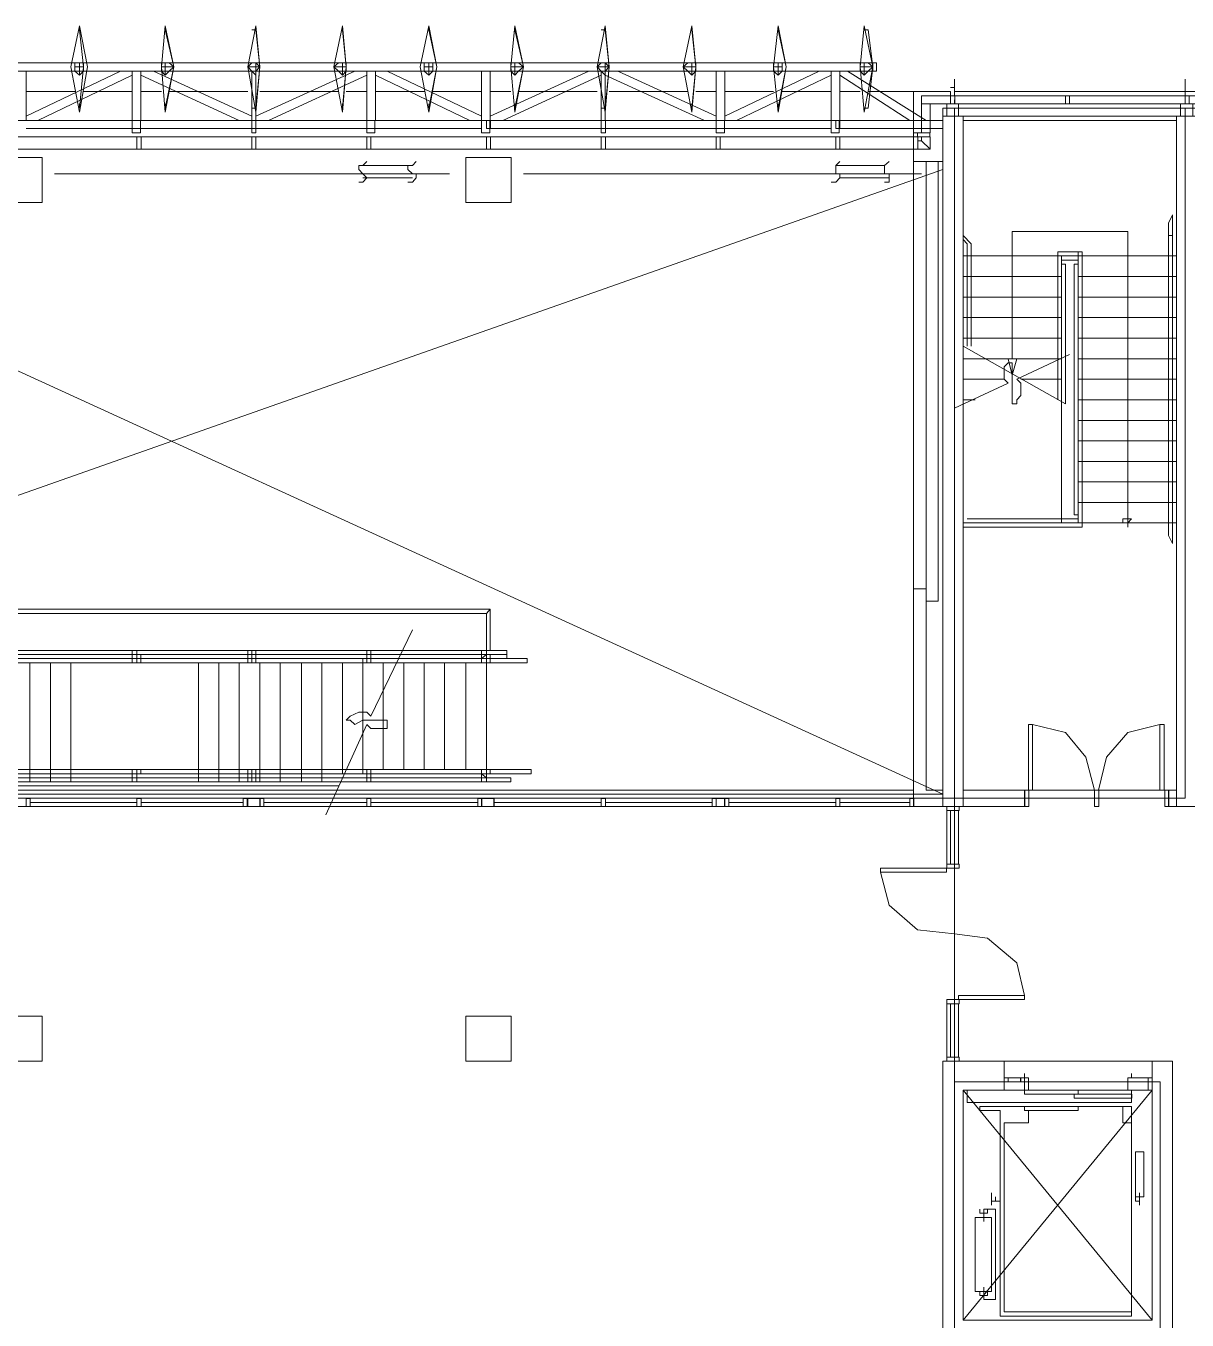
# Model space of a CAD drawing. Header units: inches. Extents: x 0.9 to 46, y 0.8 to 32.4.
# Drawn here: x 44.646 to 45.117, y 21.248 to 21.773 of the extents above; entities that cross this region are included whole.
import ezdxf

# ---------------------------------------------------------------- set-up
doc = ezdxf.new("R2010")
doc.units = ezdxf.units.IN
doc.header["$MEASUREMENT"] = 0
doc.layers.add('PDF_Geometry', color=7, linetype='Continuous')

msp = doc.modelspace()

# ---------------------------------------------------------------- linework, layer by layer
at = {"layer": 'PDF_Geometry', "color": 9, "lineweight": 20, "true_color": 0xc0c0c0}
for points in [[(44.66767, 21.73793), (44.67086, 21.75628), (44.66767, 21.77293), (44.66416, 21.75628)], [(44.70244, 21.73793), (44.70595, 21.75628), (44.70244, 21.77293), (44.70085, 21.75628)], [(44.73913, 21.73793), (44.74073, 21.75628), (44.73913, 21.77293), (44.73594, 21.75628)], [(44.77423, 21.73793), (44.77583, 21.75628), (44.77423, 21.77293), (44.77072, 21.75628)], [(44.80933, 21.73793), (44.81252, 21.75628), (44.80933, 21.77293), (44.80582, 21.75628)], [(44.84411, 21.73793), (44.84761, 21.75628), (44.84411, 21.77293), (44.84251, 21.75628)], [(44.8808, 21.73793), (44.88239, 21.75628), (44.8808, 21.77293), (44.87761, 21.75628)], [(44.91589, 21.73793), (44.91749, 21.75628), (44.91589, 21.77293), (44.91238, 21.75628)], [(44.95099, 21.73793), (44.95418, 21.75628), (44.95099, 21.77293), (44.94907, 21.75628)], [(44.98577, 21.73793), (44.98928, 21.75628), (44.98577, 21.77293), (44.98417, 21.75628)], [(44.99087, 21.75794), (44.99087, 21.75462), (44.48581, 21.75462), (44.48581, 21.75794)], [(44.99087, 21.75794), (44.99087, 21.75462), (44.48581, 21.75462), (44.48581, 21.75794)], [(44.64597, 21.75462), (44.64597, 21.73461)], [(44.68426, 21.75462), (44.64597, 21.73627)], [(44.68904, 21.75293), (44.65076, 21.73461)], [(44.68904, 21.75462), (44.68904, 21.73461)], [(44.69255, 21.75462), (44.69255, 21.73461)], [(44.73244, 21.73461), (44.69255, 21.75293)], [(44.73754, 21.73627), (44.69766, 21.75462)], [(44.73754, 21.75462), (44.73754, 21.73461)], [(44.73913, 21.75462), (44.73913, 21.73461)], [(44.77934, 21.75462), (44.73913, 21.73627)], [(44.78412, 21.75293), (44.74424, 21.73461)], [(44.78412, 21.75462), (44.78412, 21.73461)], [(44.78763, 21.75462), (44.78763, 21.73461)], [(44.82592, 21.73461), (44.78763, 21.75293)], [(44.8307, 21.73627), (44.79242, 21.75462)], [(44.8307, 21.75462), (44.8307, 21.73461)], [(44.83421, 21.75462), (44.83421, 21.73461)], [(44.8741, 21.75462), (44.83421, 21.73627)], [(44.8792, 21.75293), (44.83932, 21.73461)], [(44.8792, 21.75462), (44.8792, 21.73461)], [(44.8808, 21.75462), (44.8808, 21.73461)], [(44.92578, 21.73627), (44.8859, 21.75462)], [(44.92578, 21.75462), (44.92578, 21.73461)], [(44.92929, 21.75462), (44.92929, 21.73461)], [(44.96758, 21.75462), (44.92929, 21.73627)], [(44.97237, 21.75293), (44.93408, 21.73461)], [(44.97237, 21.75462), (44.97237, 21.73461)], [(44.97588, 21.75462), (44.97588, 21.73461)], [(45.00427, 21.73461), (44.97588, 21.75293)], [(45.01097, 21.73461), (44.97907, 21.75462)], [(45.02246, 21.74795), (45.02246, 21.75127), (45.02246, 21.7446), (45.02246, 21.74795), (45.02086, 21.74795)], [(45.11594, 21.74795), (45.11594, 21.75127), (45.11594, 21.7446)], [(45.02086, 21.74128), (45.02253, 21.74128), (45.02253, 21.74461), (45.02086, 21.74461)], [(45.06745, 21.74128), (45.06912, 21.74128), (45.06912, 21.74461), (45.06745, 21.74461)], [(45.11594, 21.74128), (45.11761, 21.74128), (45.11761, 21.74461), (45.11594, 21.74461)], [(45.11594, 21.74294), (45.11594, 21.74128)], [(45.01767, 21.73461), (44.46411, 21.73461), (44.46411, 21.73126), (44.46411, 21.73461), (45.01767, 21.73461), (45.01767, 21.73126), (44.97588, 21.73126), (45.01767, 21.73126)], [(44.68904, 21.7296), (44.69237, 21.7296), (44.69237, 21.7346), (44.68904, 21.7346)], [(44.68904, 21.7296), (44.69237, 21.7296), (44.69237, 21.7346), (44.68904, 21.7346)], [(44.68904, 21.73126), (44.69237, 21.73126), (44.69237, 21.73459), (44.68904, 21.73459)], [(44.68904, 21.73126), (44.69237, 21.73126), (44.69237, 21.73459), (44.68904, 21.73459)], [(44.73754, 21.7296), (44.73921, 21.7296), (44.73921, 21.7346), (44.73754, 21.7346)], [(44.73754, 21.7296), (44.73921, 21.7296), (44.73921, 21.7346), (44.73754, 21.7346)], [(44.73754, 21.73126), (44.73921, 21.73126), (44.73921, 21.73459), (44.73754, 21.73459)], [(44.73754, 21.73126), (44.73921, 21.73126), (44.73921, 21.73459), (44.73754, 21.73459)], [(44.78412, 21.7296), (44.78746, 21.7296), (44.78746, 21.7346), (44.78412, 21.7346)], [(44.78412, 21.7296), (44.78746, 21.7296), (44.78746, 21.7346), (44.78412, 21.7346)], [(44.78412, 21.73126), (44.78746, 21.73126), (44.78746, 21.73459), (44.78412, 21.73459)], [(44.78412, 21.73126), (44.78746, 21.73126), (44.78746, 21.73459), (44.78412, 21.73459)], [(44.8307, 21.7296), (44.83404, 21.7296), (44.83404, 21.7346), (44.8307, 21.7346)], [(44.8307, 21.7296), (44.83404, 21.7296), (44.83404, 21.7346), (44.8307, 21.7346)], [(44.83262, 21.73126), (44.83429, 21.73126), (44.83429, 21.73459), (44.83262, 21.73459)], [(44.83262, 21.73126), (44.83429, 21.73126), (44.83429, 21.73459), (44.83262, 21.73459)], [(44.8792, 21.7296), (44.88087, 21.7296), (44.88087, 21.7346), (44.8792, 21.7346)], [(44.8792, 21.7296), (44.88087, 21.7296), (44.88087, 21.7346), (44.8792, 21.7346)], [(44.8792, 21.73126), (44.88087, 21.73126), (44.88087, 21.73459), (44.8792, 21.73459)], [(44.8792, 21.73126), (44.88087, 21.73126), (44.88087, 21.73459), (44.8792, 21.73459)], [(44.92578, 21.7296), (44.92911, 21.7296), (44.92911, 21.7346), (44.92578, 21.7346)], [(44.92578, 21.7296), (44.92911, 21.7296), (44.92911, 21.7346), (44.92578, 21.7346)], [(44.92578, 21.73126), (44.92911, 21.73126), (44.92911, 21.73459), (44.92578, 21.73459)], [(44.92578, 21.73126), (44.92911, 21.73126), (44.92911, 21.73459), (44.92578, 21.73459)], [(44.97237, 21.7296), (44.9757, 21.7296), (44.9757, 21.7346), (44.97237, 21.7346)], [(44.97237, 21.7296), (44.9757, 21.7296), (44.9757, 21.7346), (44.97237, 21.7346)], [(44.97428, 21.73126), (44.97594, 21.73126), (44.97594, 21.73459), (44.97428, 21.73459)], [(44.97428, 21.73126), (44.97594, 21.73126), (44.97594, 21.73459), (44.97428, 21.73459)], [(44.68904, 21.73126), (44.64597, 21.73126)], [(44.73754, 21.73126), (44.69255, 21.73126)], [(44.78412, 21.73126), (44.73913, 21.73126)], [(44.8307, 21.73126), (44.78763, 21.73126)], [(44.8792, 21.73126), (44.83421, 21.73126)], [(44.92578, 21.73126), (44.8808, 21.73126)], [(44.97237, 21.73126), (44.92929, 21.73126)], [(45.00746, 21.72794), (45.00587, 21.72794), (45.00587, 21.7296), (45.00746, 21.7296), (45.00746, 21.72794), (45.00587, 21.72794), (45.00587, 21.7296), (45.00746, 21.7296)], [(45.00746, 21.72794), (45.01246, 21.72794), (45.01246, 21.72961), (45.00746, 21.72961)], [(44.69096, 21.72293), (44.69262, 21.72293), (44.69262, 21.72793), (44.69096, 21.72793)], [(44.73754, 21.72293), (44.73921, 21.72293), (44.73921, 21.72793), (44.73754, 21.72793)], [(44.78412, 21.72293), (44.78579, 21.72293), (44.78579, 21.72793), (44.78412, 21.72793)], [(44.83262, 21.72293), (44.83429, 21.72293), (44.83429, 21.72793), (44.83262, 21.72793)], [(44.8792, 21.72293), (44.88087, 21.72293), (44.88087, 21.72793), (44.8792, 21.72793)], [(44.8792, 21.72293), (44.88087, 21.72293), (44.88087, 21.72793), (44.8792, 21.72793)], [(44.92578, 21.72293), (44.92744, 21.72293), (44.92744, 21.72793), (44.92578, 21.72793)], [(44.97428, 21.72293), (44.97594, 21.72293), (44.97594, 21.72793), (44.97428, 21.72793)], [(45.00587, 21.72293), (45.00753, 21.72293), (45.00753, 21.72793), (45.00587, 21.72793)], [(44.63417, 21.70127), (44.6525, 21.70127), (44.6525, 21.7196), (44.63417, 21.7196)], [(44.82432, 21.70127), (44.84264, 21.70127), (44.84264, 21.7196), (44.82432, 21.7196)], [(45.11084, 21.6946), (45.11084, 21.69626), (45.10924, 21.69294), (45.10924, 21.56628), (45.11084, 21.56293), (45.11084, 21.56462), (45.11084, 21.56628), (45.11084, 21.69294)], [(45.06585, 21.57129), (45.07252, 21.57129), (45.07252, 21.67962), (45.06585, 21.67962)], [(45.04575, 21.63127), (45.04416, 21.63794), (45.04766, 21.63794)], [(45.09424, 21.57295), (45.09074, 21.57295), (45.09074, 21.57129), (45.09265, 21.57129)], [(44.83262, 21.5196), (44.83262, 21.5346), (44.83421, 21.53629), (44.59588, 21.53629), (44.59748, 21.5346), (44.83262, 21.5346), (44.59748, 21.5346), (44.83262, 21.5346), (44.83262, 21.5196), (44.59748, 21.5196), (44.59748, 21.5346), (44.83262, 21.5346), (44.83421, 21.53629), (44.83421, 21.5196)], [(44.69096, 21.5196), (44.69096, 21.51794)], [(44.73913, 21.51794), (44.73913, 21.51628), (44.73594, 21.51628), (44.73594, 21.51459), (44.73594, 21.51628), (44.73594, 21.51794), (44.73594, 21.5196), (44.73594, 21.51794)], [(44.73913, 21.5196), (44.73913, 21.51794)], [(44.78412, 21.51628), (44.78412, 21.51459), (44.78572, 21.51459), (44.78572, 21.51628), (44.78572, 21.51794), (44.78572, 21.51628), (44.78572, 21.51794), (44.78572, 21.5196), (44.78572, 21.51794), (44.78412, 21.51794), (44.78572, 21.51794), (44.78572, 21.5196), (44.78572, 21.51794), (44.78412, 21.51794), (44.78572, 21.51794), (44.78412, 21.51794), (44.78572, 21.51794), (44.78572, 21.51628), (44.78412, 21.51628), (44.78412, 21.51794)], [(44.78412, 21.5196), (44.78412, 21.51794)], [(44.83262, 21.51794), (44.83262, 21.51628), (44.83262, 21.51794), (44.8307, 21.51628), (44.8307, 21.51459), (44.8307, 21.51628), (44.8307, 21.51794), (44.8307, 21.5196), (44.8307, 21.51794), (44.83262, 21.51794), (44.8307, 21.51794), (44.83262, 21.51794), (44.8307, 21.51794)], [(44.8307, 21.5196), (44.8307, 21.51794)], [(44.84092, 21.5196), (44.84092, 21.51794)], [(44.47081, 21.51459), (44.47081, 21.51628), (44.84921, 21.51628), (44.84921, 21.51459)], [(44.68904, 21.51794), (44.68904, 21.51628), (44.68904, 21.51459), (44.68904, 21.51628)], [(44.69096, 21.51794), (44.68904, 21.51794), (44.69096, 21.51794), (44.68904, 21.51794)], [(45.05245, 21.46294), (45.05245, 21.48961), (45.05404, 21.48961), (45.05404, 21.46294)], [(45.10573, 21.46294), (45.1074, 21.46294), (45.1074, 21.48961), (45.10573, 21.48961)], [(44.53909, 21.47129), (44.8508, 21.47129), (44.8508, 21.4696), (44.53909, 21.4696)], [(44.53909, 21.46629), (44.53909, 21.46794), (44.84251, 21.46794), (44.84251, 21.46629), (44.5493, 21.46629), (44.5493, 21.46794), (44.5493, 21.46629), (44.54738, 21.46629)], [(44.68904, 21.47129), (44.68904, 21.4696)], [(44.69096, 21.4696), (44.69096, 21.46794)], [(44.69255, 21.47129), (44.69255, 21.4696)], [(44.73594, 21.47129), (44.73594, 21.4696)], [(44.73594, 21.4696), (44.73594, 21.46794)], [(44.73913, 21.47129), (44.73913, 21.4696)], [(44.78412, 21.4696), (44.78412, 21.46794), (44.78412, 21.4696), (44.78412, 21.46794), (44.78412, 21.4696), (44.78412, 21.46794), (44.78412, 21.4696), (44.78412, 21.47129)], [(44.78572, 21.47129), (44.78572, 21.4696), (44.78412, 21.4696), (44.78572, 21.4696), (44.78572, 21.46794), (44.78412, 21.46794), (44.78572, 21.46794), (44.78572, 21.46629), (44.78572, 21.46794), (44.78412, 21.46794), (44.78572, 21.46794), (44.78572, 21.4696), (44.78572, 21.46794), (44.78572, 21.4696)], [(44.78572, 21.47129), (44.78572, 21.4696)], [(44.8307, 21.47129), (44.8307, 21.4696)], [(44.8307, 21.4696), (44.8307, 21.46794), (44.8307, 21.4696), (44.83262, 21.46794), (44.83262, 21.4696), (44.83262, 21.46794), (44.8307, 21.46794)], [(44.83262, 21.47129), (44.83262, 21.4696)], [(44.83421, 21.47129), (44.83421, 21.4696)], [(45.11243, 21.46294), (45.02597, 21.46294), (45.11243, 21.46294), (45.10924, 21.46294), (45.10924, 21.45627), (45.11243, 21.45627)], [(45.02597, 21.45627), (45.05097, 21.45627), (45.05097, 21.46293), (45.02597, 21.46293)], [(45.05085, 21.45627), (45.05252, 21.45627), (45.05252, 21.46293), (45.05085, 21.46293)], [(45.07925, 21.45627), (45.08092, 21.45627), (45.08092, 21.46293), (45.07925, 21.46293)], [(45.10765, 21.45627), (45.1093, 21.45627), (45.1093, 21.46293), (45.10765, 21.46293)], [(44.64597, 21.45627), (44.64764, 21.45627), (44.64764, 21.45959), (44.64597, 21.45959)], [(44.69096, 21.45627), (44.69262, 21.45627), (44.69262, 21.45959), (44.69096, 21.45959)], [(44.73403, 21.45627), (44.7357, 21.45627), (44.7357, 21.45959), (44.73403, 21.45959)], [(44.73594, 21.45627), (44.74094, 21.45627), (44.74094, 21.45959), (44.73594, 21.45959)], [(44.74073, 21.45627), (44.7424, 21.45627), (44.7424, 21.45959), (44.74073, 21.45959)], [(44.78412, 21.45627), (44.78579, 21.45627), (44.78579, 21.45959), (44.78412, 21.45959)], [(44.82911, 21.45627), (44.83077, 21.45627), (44.83077, 21.45959), (44.82911, 21.45959)], [(44.8307, 21.45627), (44.83571, 21.45627), (44.83571, 21.45959), (44.8307, 21.45959)], [(44.8792, 21.45627), (44.88087, 21.45627), (44.88087, 21.45959), (44.8792, 21.45959)], [(44.92419, 21.45627), (44.92586, 21.45627), (44.92586, 21.45959), (44.92419, 21.45959)], [(44.92578, 21.45627), (44.92911, 21.45627), (44.92911, 21.45959), (44.92578, 21.45959)], [(44.92929, 21.45627), (44.93096, 21.45627), (44.93096, 21.45959), (44.92929, 21.45959)], [(44.97428, 21.45627), (44.97594, 21.45627), (44.97594, 21.45959), (44.97428, 21.45959)], [(45.00427, 21.45627), (45.00594, 21.45627), (45.00594, 21.45959), (45.00427, 21.45959)], [(45.01927, 21.45461), (45.02428, 21.45461), (45.02428, 21.45628), (45.01927, 21.45628)], [(44.99247, 21.42959), (45.01913, 21.42959), (45.01913, 21.43126), (44.99247, 21.43126)], [(45.01927, 21.43128), (45.02428, 21.43128), (45.02428, 21.43295), (45.01927, 21.43295)], [(45.01927, 21.37628), (45.02428, 21.37628), (45.02428, 21.37795), (45.01927, 21.37795)], [(44.63417, 21.35296), (44.6525, 21.35296), (44.6525, 21.37129), (44.63417, 21.37129)], [(44.82432, 21.35296), (44.84264, 21.35296), (44.84264, 21.37129), (44.82432, 21.37129)], [(45.01927, 21.35296), (45.02428, 21.35296), (45.02428, 21.35463), (45.01927, 21.35463)], [(45.04256, 21.34629), (45.04256, 21.34128), (45.05085, 21.34128), (45.05085, 21.34629), (45.04926, 21.34629), (45.04926, 21.3446), (45.04416, 21.3446), (45.04416, 21.34629)], [(45.04416, 21.3446), (45.04915, 21.3446), (45.04915, 21.34627), (45.04416, 21.34627)], [(45.09265, 21.34128), (45.10099, 21.34128), (45.10099, 21.34628), (45.09265, 21.34628)], [(45.02246, 21.08128), (45.10579, 21.08128), (45.10579, 21.3446), (45.02246, 21.3446)], [(45.02756, 21.33627), (45.09423, 21.33627), (45.09423, 21.34127), (45.02756, 21.34127)], [(45.05085, 21.33962), (45.07253, 21.33962), (45.07253, 21.34129), (45.05085, 21.34129)], [(45.07095, 21.33796), (45.09429, 21.33796), (45.09429, 21.33962), (45.07095, 21.33962)], [(45.03267, 21.33461), (45.03267, 21.33295), (45.04096, 21.33295), (45.04096, 21.24961), (45.09424, 21.24961), (45.09424, 21.33461)], [(45.05085, 21.33295), (45.07253, 21.33295), (45.07253, 21.33462), (45.05085, 21.33462)], [(45.09584, 21.29795), (45.09917, 21.29795), (45.09917, 21.31628), (45.09584, 21.31628)], [(45.03745, 21.29626), (45.03745, 21.29795), (45.03745, 21.2946), (45.03745, 21.29626), (45.03905, 21.29626)], [(45.03745, 21.28962), (45.03745, 21.2596), (45.03075, 21.2596), (45.03075, 21.28962)]]:
    msp.add_lwpolyline(points, close=True, dxfattribs=at)
for points in [[(44.66767, 21.74128), (44.66767, 21.73959), (44.66926, 21.75628), (44.66767, 21.77127), (44.66767, 21.77293)], [(44.70244, 21.74128), (44.70244, 21.73959), (44.70595, 21.75628), (44.70244, 21.77127), (44.70244, 21.77293)], [(44.73754, 21.73959), (44.73913, 21.73959), (44.74073, 21.75628), (44.73913, 21.77127), (44.73754, 21.77127)], [(44.77423, 21.74128), (44.77423, 21.73959), (44.77583, 21.75628), (44.77423, 21.77127), (44.77423, 21.77293)], [(44.80933, 21.74128), (44.80933, 21.73959), (44.81252, 21.75628), (44.80933, 21.77127), (44.80933, 21.77293)], [(44.84411, 21.74128), (44.84411, 21.73959), (44.84761, 21.75628), (44.84411, 21.77127), (44.84411, 21.77293)], [(44.8792, 21.73959), (44.8808, 21.73959), (44.88239, 21.75628), (44.8808, 21.77127), (44.8792, 21.77127)], [(44.91589, 21.74128), (44.91589, 21.73959), (44.91749, 21.75628), (44.91589, 21.77127), (44.91589, 21.77293)], [(44.95099, 21.74128), (44.95099, 21.73959), (44.95418, 21.75628), (44.95099, 21.77127), (44.95099, 21.77293)], [(44.98577, 21.73959), (44.98736, 21.73959), (44.98928, 21.75628), (44.98736, 21.77127), (44.98577, 21.77127)], [(44.66575, 21.75628), (44.66926, 21.75628), (44.66926, 21.75794), (44.66575, 21.75794), (44.66575, 21.75462), (44.66767, 21.75293), (44.66926, 21.75462), (44.66926, 21.75628)], [(44.66767, 21.75293), (44.66767, 21.75794)], [(44.70085, 21.75628), (44.70595, 21.75628), (44.70404, 21.75794), (44.70085, 21.75794), (44.70085, 21.75462), (44.70244, 21.75293), (44.70404, 21.75462), (44.70595, 21.75628)], [(44.70244, 21.75293), (44.70244, 21.75794)], [(44.73594, 21.75628), (44.74073, 21.75628), (44.73913, 21.75794), (44.73754, 21.75794), (44.73594, 21.75628), (44.73754, 21.75462), (44.73913, 21.75293), (44.73913, 21.75462), (44.74073, 21.75628)], [(44.73913, 21.75293), (44.73913, 21.75794)], [(44.77072, 21.75628), (44.77583, 21.75628), (44.77583, 21.75794), (44.77264, 21.75794), (44.77072, 21.75628), (44.77264, 21.75462), (44.77423, 21.75293), (44.77583, 21.75462), (44.77583, 21.75628)], [(44.77423, 21.75293), (44.77423, 21.75794)], [(44.80741, 21.75628), (44.81092, 21.75628), (44.81092, 21.75794), (44.80741, 21.75794), (44.80741, 21.75462), (44.80933, 21.75293), (44.81092, 21.75462), (44.81092, 21.75628)], [(44.80933, 21.75293), (44.80933, 21.75794)], [(44.84251, 21.75628), (44.84761, 21.75628), (44.8457, 21.75794), (44.84251, 21.75794), (44.84251, 21.75462), (44.84411, 21.75293), (44.8457, 21.75462), (44.84761, 21.75628)], [(44.84411, 21.75293), (44.84411, 21.75794)], [(44.87761, 21.75628), (44.88239, 21.75628), (44.8808, 21.75794), (44.8792, 21.75794), (44.87761, 21.75628), (44.8792, 21.75462), (44.8808, 21.75293), (44.8808, 21.75462), (44.88239, 21.75628)], [(44.8808, 21.75293), (44.921, 21.73461), (44.8808, 21.75293), (44.8808, 21.75794)], [(44.91238, 21.75628), (44.91749, 21.75628), (44.91749, 21.75794), (44.9143, 21.75794), (44.91238, 21.75628), (44.9143, 21.75462), (44.91589, 21.75293), (44.91749, 21.75462), (44.91749, 21.75628)], [(44.91589, 21.75293), (44.91589, 21.75794)], [(44.94907, 21.75628), (44.95259, 21.75628), (44.95259, 21.75794), (44.94907, 21.75794), (44.94907, 21.75462), (44.95099, 21.75293), (44.95259, 21.75462), (44.95259, 21.75628)], [(44.95099, 21.75293), (44.95099, 21.75794)], [(44.98417, 21.75462), (44.98928, 21.75462), (44.98928, 21.75794), (44.98417, 21.75794)], [(44.98417, 21.75628), (44.98928, 21.75628), (44.98736, 21.75794), (44.98417, 21.75794), (44.98417, 21.75462), (44.98577, 21.75293), (44.98736, 21.75462), (44.98928, 21.75628)], [(44.98577, 21.75293), (44.98577, 21.75794)], [(44.64597, 21.74626), (44.66575, 21.74626)], [(44.66926, 21.74626), (44.68904, 21.74626)], [(44.69255, 21.74626), (44.70085, 21.74626)], [(44.70404, 21.74626), (44.73594, 21.74626)], [(44.74073, 21.74626), (44.77264, 21.74626)], [(44.77583, 21.74626), (44.78412, 21.74626)], [(44.78763, 21.74626), (44.80741, 21.74626)], [(44.81092, 21.74626), (44.8307, 21.74626)], [(44.83421, 21.74626), (44.84251, 21.74626)], [(44.8457, 21.74626), (44.87761, 21.74626)], [(44.88239, 21.74626), (44.9143, 21.74626)], [(44.91749, 21.74626), (44.92578, 21.74626)], [(44.92929, 21.74626), (44.94907, 21.74626)], [(44.95259, 21.74626), (44.97237, 21.74626)], [(44.97588, 21.74626), (44.98417, 21.74626)], [(44.98736, 21.74626), (45.00587, 21.74626)], [(45.00587, 21.72794), (45.00587, 21.7296), (45.00587, 21.74626), (45.02086, 21.74626), (45.02086, 21.74128), (45.01257, 21.74128), (45.01257, 21.7296), (45.00746, 21.7296), (45.00587, 21.7296)], [(45.02086, 21.7446), (45.00906, 21.7446), (45.00906, 21.7296)], [(45.68259, 21.74626), (45.02246, 21.74626), (45.02246, 21.7446), (45.68259, 21.7446)], [(45.06745, 21.7446), (45.06745, 21.74128)], [(44.77264, 21.46629), (44.54738, 21.46629), (44.54738, 21.46128), (44.54738, 21.5196), (44.46411, 21.5196), (44.46411, 21.73959), (42.36758, 21.73959), (42.36758, 20.6063), (45.69248, 20.6063), (45.69248, 21.73959), (45.01767, 21.73959), (45.01767, 21.73627), (45.02597, 21.73627), (45.11243, 21.73627), (45.12073, 21.73627), (45.12073, 21.45627), (45.11243, 21.45627), (45.11243, 21.73627)], [(45.01257, 21.74128), (45.00906, 21.74128)], [(45.02405, 21.73627), (45.02405, 21.74128), (45.01927, 21.74128), (45.01927, 21.73627)], [(45.69407, 21.74294), (45.69407, 21.74128), (45.68418, 21.74128), (45.02246, 21.74128), (45.02246, 21.74294)], [(45.11594, 21.73959), (45.11594, 21.45962), (45.02246, 21.45962), (45.02246, 21.73959)], [(45.11913, 21.73627), (45.11913, 21.74128), (45.11403, 21.74128), (45.11403, 21.73627)], [(45.01767, 21.73627), (45.01767, 21.45627), (45.02597, 21.45627), (45.02597, 21.73627)], [(45.02597, 21.73461), (45.11243, 21.73461)], [(44.47081, 21.72794), (45.00587, 21.72794), (44.47081, 21.72794)], [(45.01257, 21.72794), (45.01257, 21.72293), (45.00746, 21.72293)], [(45.00746, 21.72625), (45.00906, 21.72625), (45.01257, 21.72293)], [(45.00906, 21.72794), (45.00906, 21.72625)], [(44.45262, 21.72128), (44.45262, 21.45627), (44.47081, 21.45627), (44.47081, 21.72293), (45.00587, 21.72293), (45.00587, 21.45627), (45.01767, 21.45627), (45.01767, 21.46294), (45.01097, 21.46294), (45.01097, 21.71793), (45.01097, 21.54461), (45.00587, 21.54461), (45.00587, 21.54627)], [(44.45422, 21.72128), (44.45422, 21.45962), (45.02246, 21.45962)], [(44.77072, 21.46128), (44.54738, 21.46128), (45.01767, 21.46128), (44.46411, 21.71461)], [(44.46411, 21.5196), (45.01767, 21.71461)], [(44.78412, 21.71793), (44.78253, 21.71627), (44.78093, 21.71627), (44.78093, 21.71461), (44.78253, 21.71295), (44.78412, 21.71126), (44.78253, 21.7096), (44.78093, 21.7096)], [(44.78253, 21.71627), (44.80263, 21.71627), (44.80422, 21.71793)], [(44.80263, 21.71627), (44.80071, 21.71627), (44.80071, 21.71461), (44.80263, 21.71295), (44.80422, 21.71295), (44.80422, 21.71126), (44.80263, 21.7096), (44.80071, 21.7096)], [(44.97588, 21.71793), (44.97428, 21.71627), (44.97428, 21.71295), (44.97588, 21.71295), (44.97588, 21.71126), (44.97428, 21.7096), (44.97237, 21.7096)], [(44.97428, 21.71627), (44.99406, 21.71627), (44.99598, 21.71793)], [(44.99406, 21.71627), (44.99406, 21.71295), (44.99598, 21.71295), (44.99598, 21.7096), (44.99406, 21.7096)], [(45.01767, 21.71793), (45.00587, 21.71793)], [(45.01097, 21.5396), (45.01576, 21.5396), (45.01576, 21.71793)], [(44.81762, 21.71295), (44.65746, 21.71295)], [(44.78253, 21.71126), (44.80263, 21.71126)], [(45.00906, 21.71295), (44.84761, 21.71295)], [(44.97588, 21.71126), (44.99598, 21.71126)], [(45.02756, 21.64295), (45.02756, 21.68458), (45.02597, 21.68628), (45.02597, 21.68793), (45.02916, 21.68458), (45.02916, 21.64295)], [(45.09265, 21.5696), (45.09265, 21.68959), (45.04575, 21.68959), (45.04575, 21.63794)], [(45.11084, 21.68793), (45.10924, 21.68793)], [(45.02597, 21.5696), (45.07414, 21.5696), (45.07414, 21.68127), (45.06426, 21.68127), (45.06426, 21.62128), (45.06426, 21.67961), (45.07255, 21.67961), (45.07255, 21.57129), (45.07255, 21.68127), (45.07255, 21.67961), (45.02916, 21.67961)], [(45.02597, 21.64295), (45.06745, 21.61959), (45.06745, 21.67629), (45.06585, 21.67629), (45.06585, 21.61959), (45.06585, 21.67961), (45.02597, 21.67961), (45.02756, 21.67961)], [(45.06426, 21.67961), (45.06426, 21.68127)], [(45.07255, 21.67961), (45.07255, 21.67795), (45.06585, 21.67795), (45.06585, 21.67961), (45.07255, 21.67961), (45.11243, 21.67961), (45.11084, 21.67961)], [(45.10924, 21.67961), (45.07414, 21.67961)], [(45.02916, 21.67128), (45.06585, 21.67128), (45.02597, 21.67128), (45.02756, 21.67128)], [(45.07255, 21.57461), (45.07255, 21.67629), (45.07095, 21.67629), (45.07095, 21.57461), (45.07255, 21.57461), (45.07255, 21.57295), (45.07255, 21.57129), (45.11243, 21.57129), (45.11084, 21.57129)], [(45.07255, 21.67294), (45.07255, 21.67128), (45.11243, 21.67128), (45.11084, 21.67128)], [(45.10924, 21.67128), (45.07414, 21.67128)], [(45.02916, 21.66295), (45.06585, 21.66295), (45.02597, 21.66295), (45.02756, 21.66295)], [(45.07255, 21.66461), (45.07255, 21.66295), (45.11243, 21.66295), (45.11084, 21.66295)], [(45.10924, 21.66295), (45.07414, 21.66295)], [(45.11084, 21.65459), (45.11243, 21.65459), (45.07255, 21.65459), (45.07255, 21.65628)], [(45.02756, 21.65459), (45.02597, 21.65459), (45.06585, 21.65459), (45.02916, 21.65459)], [(45.07414, 21.65459), (45.10924, 21.65459)], [(45.02916, 21.64627), (45.06585, 21.64627), (45.02597, 21.64627), (45.02756, 21.64627)], [(45.07255, 21.64793), (45.07255, 21.64627), (45.11243, 21.64627), (45.11084, 21.64627)], [(45.10924, 21.64627), (45.07414, 21.64627)], [(45.02246, 21.61793), (45.04416, 21.62795), (45.04256, 21.62961), (45.04256, 21.63462), (45.04416, 21.63628), (45.04575, 21.63628), (45.04575, 21.61959), (45.04766, 21.61959), (45.04766, 21.62128), (45.04926, 21.62294), (45.04926, 21.62795), (45.04766, 21.62961), (45.06904, 21.6396)], [(45.07255, 21.6396), (45.07255, 21.63794), (45.11243, 21.63794), (45.11084, 21.63794)], [(45.03586, 21.63794), (45.06585, 21.63794), (45.02597, 21.63794)], [(45.10924, 21.63794), (45.07414, 21.63794)], [(45.04256, 21.62961), (45.02597, 21.62961)], [(45.04926, 21.62961), (45.06585, 21.62961)], [(45.07255, 21.63127), (45.07255, 21.62961), (45.11243, 21.62961), (45.11084, 21.62961)], [(45.10924, 21.62961), (45.07414, 21.62961)], [(45.03075, 21.62128), (45.02597, 21.62128)], [(45.07255, 21.62294), (45.07255, 21.62128), (45.11243, 21.62128), (45.11084, 21.62128)], [(45.10924, 21.62128), (45.07414, 21.62128)], [(45.07255, 21.61461), (45.07255, 21.61292), (45.11243, 21.61292), (45.11084, 21.61292)], [(45.10924, 21.61292), (45.07414, 21.61292)], [(45.07255, 21.60626), (45.07255, 21.6046), (45.11243, 21.6046), (45.11084, 21.6046)], [(45.10924, 21.6046), (45.07414, 21.6046)], [(45.07255, 21.59793), (45.07255, 21.59627), (45.11243, 21.59627), (45.11084, 21.59627)], [(45.10924, 21.59627), (45.07414, 21.59627)], [(45.07255, 21.5896), (45.07255, 21.58794), (45.11243, 21.58794), (45.11084, 21.58794)], [(45.10924, 21.58794), (45.07414, 21.58794)], [(45.07255, 21.58127), (45.07255, 21.57961), (45.11243, 21.57961), (45.11084, 21.57961)], [(45.10924, 21.57961), (45.07414, 21.57961)], [(45.02756, 21.57295), (45.07255, 21.57295), (45.02756, 21.57295)], [(45.02597, 21.57129), (45.07255, 21.57129), (45.02597, 21.57129)], [(45.07414, 21.57129), (45.10924, 21.57129)], [(44.59748, 21.46629), (44.59748, 21.51459), (44.59748, 21.51628), (44.59748, 21.51794), (44.59748, 21.5196), (44.59748, 21.51794), (44.59428, 21.51794), (44.59748, 21.51794), (44.59588, 21.51794), (44.59588, 21.5196), (44.59588, 21.53629), (44.83421, 21.53629), (44.83421, 21.52962)], [(44.59588, 21.53629), (44.59748, 21.5346), (44.83262, 21.5346), (44.83421, 21.53629), (44.83421, 21.5196)], [(44.83262, 21.52962), (44.83262, 21.5196), (44.83262, 21.51794), (44.83262, 21.5196), (44.83262, 21.51794), (44.8307, 21.51794), (44.8307, 21.51628), (44.83262, 21.51628), (44.83262, 21.51459), (44.83262, 21.47129), (44.83262, 21.4696), (44.83421, 21.4696)], [(44.76753, 21.45295), (44.78412, 21.48961), (44.78572, 21.48795), (44.79242, 21.48795), (44.79242, 21.49127), (44.78253, 21.49127), (44.77934, 21.48961), (44.77742, 21.49127), (44.77583, 21.49127), (44.77742, 21.49293), (44.78093, 21.49462), (44.78412, 21.49462), (44.78572, 21.49293), (44.80263, 21.52793)], [(44.47081, 21.51794), (44.47081, 21.5196), (44.84092, 21.5196), (44.84092, 21.51628), (44.47081, 21.51628)], [(44.79752, 21.5196), (44.54738, 21.5196), (44.54738, 21.51794), (44.54738, 21.5196), (44.54738, 21.51794), (44.5493, 21.51794), (44.5493, 21.51628), (44.5493, 21.51459), (44.5493, 21.51628), (44.5493, 21.51794), (44.5493, 21.51628), (44.55089, 21.51628), (44.54738, 21.51628), (44.5493, 21.51628), (44.5493, 21.51794), (44.54738, 21.51794), (44.54738, 21.51628), (44.79752, 21.51628)], [(44.68904, 21.5196), (44.68904, 21.51794), (44.68904, 21.5196), (44.68904, 21.51794), (44.68904, 21.5196), (44.68904, 21.51794), (44.68904, 21.5196), (44.68904, 21.51794), (44.69096, 21.51794), (44.69096, 21.51628), (44.69096, 21.51459), (44.69096, 21.51628), (44.69096, 21.51794), (44.69096, 21.51628), (44.69255, 21.51628), (44.68904, 21.51628), (44.69096, 21.51628), (44.69096, 21.51794), (44.68904, 21.51794), (44.68904, 21.51628)], [(44.69096, 21.51628), (44.69096, 21.51794), (44.69096, 21.5196), (44.69096, 21.51794)], [(44.73594, 21.51459), (44.73913, 21.51459), (44.73913, 21.51628), (44.73754, 21.51628), (44.73754, 21.51459), (44.73754, 21.51628), (44.73754, 21.51794), (44.73594, 21.51794), (44.73913, 21.51794), (44.73754, 21.51794), (44.73754, 21.5196), (44.73754, 21.51794), (44.73913, 21.51794), (44.73594, 21.51794)], [(44.73594, 21.51628), (44.73754, 21.51628), (44.73754, 21.51794), (44.73594, 21.51794), (44.73594, 21.5196), (44.73594, 21.51794), (44.73913, 21.51794)], [(44.78412, 21.51459), (44.78412, 21.51628), (44.78412, 21.51794), (44.78412, 21.5196), (44.78412, 21.51794), (44.78412, 21.5196), (44.78412, 21.51794), (44.78412, 21.51628), (44.78572, 21.51628), (44.78412, 21.51628), (44.78572, 21.51628)], [(44.78412, 21.51628), (44.78412, 21.51794), (44.78412, 21.5196)], [(44.8307, 21.51794), (44.8307, 21.5196)], [(44.84092, 21.51794), (44.47081, 21.51794), (44.84092, 21.51794)], [(44.8307, 21.51628), (44.83421, 21.51628), (44.83262, 21.51628), (44.83262, 21.51794), (44.83262, 21.51628), (44.83262, 21.51459), (44.54738, 21.51459), (44.55089, 21.51459), (44.55089, 21.51628), (44.55089, 21.51794)], [(44.54738, 21.47129), (44.54738, 21.51459), (44.79593, 21.51459)], [(44.64756, 21.47129), (44.64756, 21.51459), (44.64756, 21.46629)], [(44.65586, 21.47129), (44.65586, 21.51459), (44.65586, 21.46629)], [(44.66416, 21.47129), (44.66416, 21.51459), (44.66416, 21.46629)], [(44.68904, 21.51459), (44.69255, 21.51459), (44.69255, 21.51628), (44.69255, 21.51794)], [(44.69096, 21.51794), (44.68904, 21.51794), (44.69096, 21.51794)], [(44.69096, 21.51794), (44.68904, 21.51794), (44.69096, 21.51794)], [(44.68904, 21.51628), (44.69096, 21.51628), (44.68904, 21.51628)], [(44.71584, 21.47129), (44.71584, 21.51459), (44.71584, 21.46629)], [(44.72414, 21.47129), (44.72414, 21.51459), (44.72414, 21.46629)], [(44.73244, 21.47129), (44.73244, 21.51459), (44.73244, 21.46629)], [(44.73913, 21.51794), (44.73594, 21.51794), (44.73913, 21.51794)], [(44.73913, 21.51794), (44.73594, 21.51794), (44.73913, 21.51794)], [(44.73754, 21.51628), (44.73754, 21.51794), (44.73754, 21.51628)], [(44.74073, 21.47129), (44.74073, 21.51459), (44.74073, 21.46629)], [(44.74903, 21.47129), (44.74903, 21.51459), (44.74903, 21.46629)], [(44.75764, 21.47129), (44.75764, 21.51459), (44.75764, 21.46629)], [(44.76594, 21.47129), (44.76594, 21.51459), (44.76594, 21.46629)], [(44.77423, 21.47129), (44.77423, 21.51459), (44.77423, 21.4696)], [(44.78253, 21.4696), (44.78253, 21.47129), (44.78253, 21.51459), (44.78253, 21.51628)], [(44.78253, 21.51459), (44.78253, 21.48626)], [(44.78572, 21.51794), (44.78412, 21.51794), (44.78572, 21.51794)], [(44.78572, 21.51794), (44.78412, 21.51794), (44.78572, 21.51794)], [(44.78572, 21.51794), (44.78412, 21.51794), (44.78572, 21.51794)], [(44.79082, 21.47129), (44.79082, 21.51459), (44.79082, 21.5046)], [(44.79912, 21.47129), (44.79912, 21.51459)], [(44.80741, 21.47129), (44.80741, 21.51459)], [(44.81571, 21.47129), (44.81571, 21.51459)], [(44.82432, 21.47129), (44.82432, 21.51459)], [(44.8307, 21.51459), (44.83421, 21.51459), (44.83421, 21.51628), (44.83421, 21.51794)], [(44.83262, 21.51794), (44.8307, 21.51794), (44.83262, 21.51794)], [(44.83262, 21.51794), (44.8307, 21.51794), (44.83262, 21.51794)], [(45.07925, 21.46294), (45.07574, 21.47627), (45.06745, 21.48626), (45.05404, 21.48961)], [(45.10573, 21.48961), (45.09265, 21.48626), (45.08404, 21.47627), (45.08085, 21.46294)], [(44.84092, 21.46794), (44.541, 21.46794), (44.84092, 21.46794)], [(44.54738, 21.47129), (44.83262, 21.47129)], [(44.69096, 21.47129), (44.69096, 21.4696), (44.68904, 21.4696), (44.68904, 21.46794), (44.68904, 21.4696), (44.68904, 21.46794), (44.68904, 21.4696), (44.68904, 21.46794), (44.69096, 21.46794), (44.68904, 21.46794), (44.68904, 21.46629), (44.68904, 21.46794), (44.68904, 21.4696), (44.68904, 21.46794), (44.69096, 21.46794), (44.69096, 21.4696), (44.69096, 21.47129), (44.69096, 21.4696), (44.69096, 21.47129), (44.69096, 21.4696), (44.69255, 21.4696)], [(44.68904, 21.4696), (44.68904, 21.47129)], [(44.69255, 21.4696), (44.68904, 21.4696), (44.69255, 21.4696)], [(44.68904, 21.4696), (44.69096, 21.4696), (44.68904, 21.4696)], [(44.69096, 21.46794), (44.68904, 21.46794), (44.69096, 21.46794)], [(44.69096, 21.46794), (44.68904, 21.46794), (44.69096, 21.46794)], [(44.69096, 21.46794), (44.69096, 21.46629), (44.69096, 21.46794), (44.69096, 21.4696)], [(44.73754, 21.46629), (44.73754, 21.46794), (44.73754, 21.4696), (44.73754, 21.47129), (44.73754, 21.4696), (44.73913, 21.4696), (44.73913, 21.46794), (44.73594, 21.46794), (44.73754, 21.46794), (44.73913, 21.46794), (44.73594, 21.46794), (44.73594, 21.4696), (44.73754, 21.4696)], [(44.73913, 21.46794), (44.73913, 21.46629), (44.73594, 21.46629), (44.73594, 21.46794), (44.73754, 21.46794), (44.73754, 21.4696), (44.73754, 21.47129)], [(44.73913, 21.4696), (44.73594, 21.4696), (44.73913, 21.4696)], [(44.73913, 21.46794), (44.73594, 21.46794), (44.73913, 21.46794)], [(44.73754, 21.46794), (44.73913, 21.46794), (44.73594, 21.46794)], [(44.73754, 21.4696), (44.73754, 21.46794), (44.73754, 21.4696)], [(44.78412, 21.4696), (44.78412, 21.47129)], [(44.78412, 21.4696), (44.78572, 21.4696), (44.78412, 21.4696)], [(44.78572, 21.46794), (44.78412, 21.46794), (44.78412, 21.46629), (44.78412, 21.46794), (44.78412, 21.4696), (44.78572, 21.4696)], [(44.78572, 21.46794), (44.78412, 21.46794), (44.78572, 21.46794)], [(44.78572, 21.46794), (44.78412, 21.46794), (44.78572, 21.46794)], [(44.83262, 21.46629), (44.83262, 21.46794), (44.83262, 21.4696), (44.8307, 21.4696), (44.8307, 21.47129)], [(44.83421, 21.4696), (44.8307, 21.4696), (44.83421, 21.4696)], [(44.8307, 21.46794), (44.8307, 21.4696)], [(44.8307, 21.46794), (44.8307, 21.4696)], [(44.83262, 21.46794), (44.8307, 21.46794)], [(44.83262, 21.46794), (44.8307, 21.46794)], [(44.83262, 21.46794), (44.8307, 21.46794), (44.83262, 21.46794)], [(44.8307, 21.46794), (44.8307, 21.46629)], [(44.83262, 21.46794), (44.8307, 21.46794)], [(44.83262, 21.46794), (44.8307, 21.46794)], [(44.83262, 21.4696), (44.83262, 21.47129)], [(44.83262, 21.46629), (44.83262, 21.46794), (44.83262, 21.4696)], [(45.00587, 21.46294), (44.5008, 21.46294), (44.5008, 21.45796), (44.5008, 21.45627), (45.00587, 21.45627)], [(44.54738, 21.46463), (44.77264, 21.46463)], [(44.69096, 21.46629), (44.68904, 21.46629)], [(44.69096, 21.46629), (44.68904, 21.46629), (44.69096, 21.46629)], [(44.73913, 21.46629), (44.73594, 21.46629), (44.73913, 21.46629)], [(44.78572, 21.46629), (44.78412, 21.46629)], [(44.78572, 21.46629), (44.78412, 21.46629), (44.78572, 21.46629)], [(44.83262, 21.46629), (44.8307, 21.46629)], [(44.83262, 21.46629), (44.8307, 21.46629), (44.83262, 21.46629)], [(45.02246, 21.3446), (45.02246, 21.45962), (45.02246, 21.46128)], [(45.00427, 21.45962), (44.5008, 21.45962)], [(44.64756, 21.45796), (44.69096, 21.45796), (44.64756, 21.45796)], [(44.73403, 21.45796), (44.69255, 21.45796), (44.73403, 21.45796)], [(44.74265, 21.45796), (44.78412, 21.45796), (44.74265, 21.45796)], [(44.82911, 21.45796), (44.78572, 21.45796), (44.82911, 21.45796)], [(44.83581, 21.45627), (44.83581, 21.45962), (44.83581, 21.45627)], [(44.83581, 21.45796), (44.8792, 21.45796), (44.83581, 21.45796)], [(44.92419, 21.45796), (44.8808, 21.45796), (44.92419, 21.45796)], [(44.93089, 21.45796), (44.97428, 21.45796), (44.93089, 21.45796)], [(45.00427, 21.45796), (44.97588, 21.45796), (45.00427, 21.45796)], [(45.00587, 21.45796), (45.00587, 21.45962), (45.00587, 21.45796)], [(45.00587, 21.45962), (45.00587, 21.45796), (45.00587, 21.45962)], [(45.01927, 21.43294), (45.01927, 21.45461)], [(45.02086, 21.45461), (45.02086, 21.43294)], [(45.02246, 21.45461), (45.02246, 21.43294)], [(45.02405, 21.45461), (45.02405, 21.43294)], [(44.99247, 21.42959), (44.99598, 21.41629), (45.00746, 21.40627), (45.02246, 21.40461), (45.03586, 21.40295), (45.04766, 21.39293), (45.05085, 21.37963), (45.05085, 21.37794), (45.02405, 21.37794), (45.02405, 21.37963), (45.05085, 21.37963)], [(45.01927, 21.37628), (45.01927, 21.35462)], [(45.02086, 21.35462), (45.02086, 21.37628)], [(45.02246, 21.35462), (45.02246, 21.37628)], [(45.02405, 21.35462), (45.02405, 21.37628)], [(45.10254, 21.22629), (45.10254, 21.23963), (45.02597, 21.23963), (45.02597, 21.08629), (45.10254, 21.08629), (45.10254, 21.09963), (45.11084, 21.09963), (45.11084, 21.07461), (45.01767, 21.07461), (45.01767, 21.35296), (45.04256, 21.35296), (45.04256, 21.34128), (45.10254, 21.34128), (45.10254, 21.35296), (45.11084, 21.35296), (45.11084, 21.22629), (45.10254, 21.22629), (45.10254, 21.18462), (45.11084, 21.18462), (45.11084, 21.1396), (45.10254, 21.1396)], [(45.10254, 21.35296), (45.04256, 21.35296)], [(45.04256, 21.34629), (45.05085, 21.34629)], [(45.05085, 21.34795), (45.05085, 21.34629), (45.05245, 21.34629), (45.05245, 21.34128), (45.05085, 21.34128)], [(45.09424, 21.34795), (45.09424, 21.34629), (45.09265, 21.34629), (45.09265, 21.34128), (45.09424, 21.34128)], [(45.10095, 21.34629), (45.09265, 21.34629)], [(45.10254, 21.34629), (45.09424, 21.34629)], [(45.04256, 21.34128), (45.02597, 21.34128), (45.02597, 21.24795), (45.10254, 21.24795), (45.10254, 21.34128), (45.02597, 21.24795)], [(45.10254, 21.24795), (45.02597, 21.34128)], [(45.05245, 21.33295), (45.05245, 21.32794), (45.04256, 21.32794), (45.04256, 21.25127), (45.09424, 21.25127), (45.09424, 21.32794), (45.09074, 21.32794), (45.09074, 21.33461)], [(45.07095, 21.33461), (45.09424, 21.33461), (45.07095, 21.33461)], [(45.03745, 21.29795), (45.03745, 21.29961)], [(45.09744, 21.2946), (45.09744, 21.29626), (45.09744, 21.29795), (45.09744, 21.2946), (45.09744, 21.29626), (45.09744, 21.29795), (45.09744, 21.29961)], [(45.03745, 21.2946), (45.03745, 21.29626)], [(45.03905, 21.29626), (45.03905, 21.29795)], [(45.04096, 21.29626), (45.03905, 21.29626), (45.04096, 21.29626)], [(45.04096, 21.29626), (45.04096, 21.29795)], [(45.09584, 21.29626), (45.09584, 21.29795)], [(45.09584, 21.29626), (45.09744, 21.29626), (45.09584, 21.29626)], [(45.03267, 21.29294), (45.03267, 21.29128), (45.03426, 21.29128), (45.03426, 21.29294)], [(45.03267, 21.29128), (45.03586, 21.29128)], [(45.03586, 21.2596), (45.03586, 21.25794), (45.03426, 21.25794), (45.03426, 21.2596), (45.03426, 21.26129), (45.03426, 21.25628), (45.03905, 21.25628), (45.03905, 21.29294), (45.03426, 21.29294), (45.03426, 21.28793)], [(45.03586, 21.29294), (45.03586, 21.29128), (45.03426, 21.29128), (45.03426, 21.28962), (45.03426, 21.29128), (45.03426, 21.28962)], [(45.03267, 21.2596), (45.03267, 21.25794), (45.03426, 21.25794), (45.03426, 21.2596), (45.03426, 21.25794)], [(45.03267, 21.25794), (45.03586, 21.25794)]]:
    msp.add_lwpolyline(points, dxfattribs=at)

doc.saveas('drawing.dxf')
